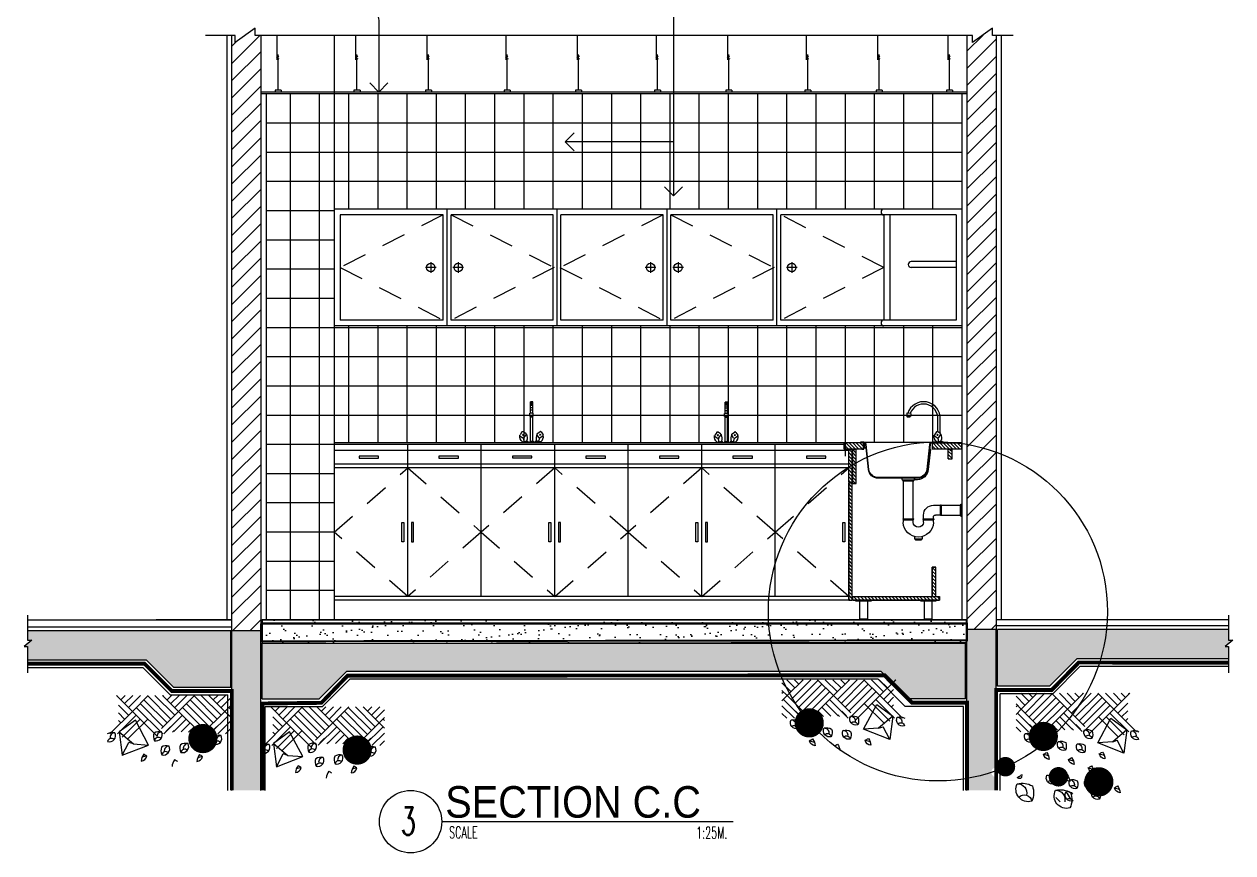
# Model space of a CAD drawing. Extents: x 417682.6 to 417711.5, y 43441 to 43460.9.
# Drawn here: x 417692.15 to 417698.36, y 43449.98 to 43454.23 of the extents above; entities that cross this region are included whole.
import ezdxf

# ---------------------------------------------------------------- set-up
doc = ezdxf.new("R2010")
doc.units = 0
doc.header["$MEASUREMENT"] = 0
doc.linetypes.add('DASHED2', pattern=[0.375, 0.25, -0.125])
doc.linetypes.add('HIDDEN2', pattern=[0.1875, 0.125, -0.0625])
doc.layers.get('0').update_dxf_attribs({"linetype": 'CONTINUOUS'})
for name, color, linetype in [('2', 2, 'CONTINUOUS'), ('A-HATCH', 11, 'CONTINUOUS'), ('A-LEVEL-0', 4, 'CONTINUOUS'), ('A-LEVEL-1', 3, 'CONTINUOUS'), ('A-WALL', 7, 'CONTINUOUS'), ('DIM-OUT', 4, 'CONTINUOUS'), ('ELE', 3, 'CONTINUOUS'), ('ELEVD', 4, 'DASHED2'), ('ELV', 7, 'CONTINUOUS'), ('FHC', 2, 'CONTINUOUS'), ('FIX', 3, 'CONTINUOUS'), ('gravel', 11, 'CONTINUOUS'), ('Hatch', 11, 'CONTINUOUS'), ('K-FUR', 3, 'CONTINUOUS'), ('Plaster', 7, 'CONTINUOUS'), ('SANI', 2, 'CONTINUOUS'), ('Tile', 5, 'CONTINUOUS'), ('TITLE', 6, 'CONTINUOUS'), ('TXT', 2, 'CONTINUOUS'), ('TXT1', 2, 'CONTINUOUS'), ('WALL', 6, 'CONTINUOUS'), ('WallPartition', 2, 'CONTINUOUS'), ('Windows', 9, 'CONTINUOUS')]:
    doc.layers.add(name, color=color, linetype=linetype)
doc.styles.add('ROMANS', font='ROMANS.shx', dxfattribs={"width": 0.6})
doc.styles.add('TTXT', font='swisse.ttf', dxfattribs={"width": 0.6})
pattern_1 = [(135, (417727.421808, 43425.14067), (0.008928083, 0.008928083), [])]
pattern_2 = [(135, (417728.297534, 43425.14067), (0.008928083, 0.008928083), [])]

# ---------------------------------------------------------------- blocks, each defined once
blk = doc.blocks.new('A$C22107CF4')
for p, q in [((0.1286, 0.2837), (0.0467, 0.3655)), ((0.0494, 0.3629), (0.052, 0.3655)), ((0.1088, 0.2639), (0.0574, 0.3153)), ((0.0692, 0.3431), (0.0916, 0.3655)), ((0.089, 0.3233), (0.1312, 0.3655)), ((0.1088, 0.3035), (0.1708, 0.3655)), ((0.1286, 0.2837), (0.2104, 0.3655)), ((0.287, 0.2045), (0.1682, 0.3233)), ((0.3068, 0.2243), (0.188, 0.3431)), ((0.3266, 0.2441), (0.2078, 0.3629)), ((0.3464, 0.2639), (0.2447, 0.3655)), ((0.3662, 0.2837), (0.2843, 0.3655)), ((0.287, 0.3629), (0.2896, 0.3655)), ((0.3068, 0.3431), (0.3292, 0.3655)), ((0.3266, 0.3233), (0.3688, 0.3655)), ((0.3464, 0.3035), (0.4084, 0.3655)), ((0.3662, 0.2837), (0.448, 0.3655)), ((0.5246, 0.2045), (0.4058, 0.3233)), ((0.5444, 0.2243), (0.4256, 0.3431)), ((0.5642, 0.2441), (0.4454, 0.3629)), ((0.584, 0.2639), (0.4823, 0.3655)), ((0.6038, 0.2837), (0.5219, 0.3655)), ((0.5246, 0.3629), (0.5272, 0.3655)), ((0.5444, 0.3431), (0.5668, 0.3655)), ((0.5642, 0.3233), (0.6064, 0.3655)), ((0.584, 0.3035), (0.6308, 0.3504)), ((0.6038, 0.2837), (0.6308, 0.3108)), ((0.0126, 0.1677), (0.1286, 0.2837)), ((0.0522, 0.1677), (0.1484, 0.2639)), ((0.089, 0.2441), (0.0574, 0.2757)), ((0.2522, 0.1601), (0.1286, 0.2837)), ((0.2844, 0.1675), (0.1484, 0.3035)), ((0.2775, 0.195), (0.3662, 0.2837)), ((0.2911, 0.169), (0.386, 0.2639)), ((0.4822, 0.1677), (0.3662, 0.2837)), ((0.5048, 0.1847), (0.386, 0.3035)), ((0.4877, 0.1677), (0.6038, 0.2837)), ((0.5273, 0.1677), (0.6236, 0.2639)), ((0.6308, 0.2566), (0.6038, 0.2837)), ((0.6308, 0.2962), (0.6236, 0.3035)), ((0.0692, 0.2243), (0.0574, 0.2361)), ((0.0761, 0.152), (0.1682, 0.2441)), ((0.1077, 0.144), (0.2078, 0.2441)), ((0.2998, 0.1806), (0.3237, 0.2045)), ((0.3425, 0.1808), (0.4058, 0.2441)), ((0.3799, 0.1786), (0.4256, 0.2243)), ((0.4173, 0.1764), (0.4454, 0.2045)), ((0.4927, 0.1359), (0.5613, 0.2045)), ((0.5669, 0.1677), (0.6308, 0.2316)), ((0.6065, 0.1677), (0.6308, 0.192)), ((0.335, 0.1762), (0.3435, 0.1847)), ((0.4547, 0.1742), (0.4652, 0.1847))]:
    blk.add_line(p, q)
for points in [[(0.0766, 0.0585), (0.2116, 0.111), (0.1441, 0.2385), (0.0616, 0.1785), (0.0766, 0.0585), (0.1112, 0.1244)], [(0.1343, 0.1163), (0.2116, 0.111), (0.1441, 0.2385), (0.0616, 0.1785), (0.1343, 0.1163), (0.1112, 0.1244)]]:
    blk.add_lwpolyline(points)
for centre, radius, start, end in [((0.0263, 0.124), 0.0509, 76.03216, 121.14052), ((0.0105, 0.1589), 0.0317, 253.70906, 27.40145), ((0.0207, 0.1257), 0.0193, 42.45997, 171.80435), ((0.0385, 0.1494), 0.024, 89.57083, 192.73345), ((0.2876, 0.1547), 0.0506, 159.5756, 205.15216), ((0.2666, 0.1288), 0.0509, 76.03216, 121.14052), ((0.2507, 0.1636), 0.0317, 253.70906, 27.40145), ((0.261, 0.1305), 0.0193, 42.45997, 171.80435), ((0.2787, 0.1542), 0.024, 89.57083, 192.73345), ((0.5929, 0.1359), 0.0506, 159.5756, 205.15216), ((0.5718, 0.1099), 0.0509, 76.03216, 121.14052), ((0.556, 0.1448), 0.0317, 253.70906, 27.40145), ((0.5662, 0.1116), 0.0193, 42.45997, 171.80435), ((0.5839, 0.1354), 0.024, 89.57083, 192.73345), ((0.2409, 0.024), 0.0669, 143.51132, 175.91913), ((-0.5126, -1.1654), 1.4144, 59.59064, 60.35176), ((0.3258, 0.0823), 0.0506, 159.5756, 205.15216), ((0.3047, 0.0563), 0.0509, 76.03216, 121.14052), ((0.2889, 0.0912), 0.0317, 253.70906, 27.40145), ((0.2991, 0.058), 0.0193, 42.45997, 171.80435), ((0.3168, 0.0818), 0.024, 89.57083, 192.73345), ((0.4233, 0.0945), 0.0506, 159.5756, 205.15216), ((0.4022, 0.0685), 0.0509, 76.03216, 121.14052), ((0.3864, 0.1034), 0.0317, 253.70906, 27.40145), ((0.3966, 0.0702), 0.0193, 42.45997, 171.80435), ((0.4143, 0.0939), 0.024, 89.57083, 192.73345), ((0.1707, 0.0622), 0.0336, 275.8828, 346.64304), ((0.1707, 0.0622), 0.0336, 275.8828, 346.64304), ((0.2198, -0.0514), 0.1071, 98.87649, 112.94629), ((0.3991, -0.0048), 0.0669, 143.51132, 175.91913), ((-0.3544, -1.1942), 1.4144, 59.59064, 60.35176), ((0.5272, 0.0216), 0.0669, 143.51132, 175.91913), ((0.457, 0.0598), 0.0336, 275.8828, 346.64304), ((0.457, 0.0598), 0.0336, 275.8828, 346.64304), ((0.5062, -0.0538), 0.1071, 98.87649, 112.94629), ((-0.2263, -1.1678), 1.4144, 59.59064, 60.35176)]:
    blk.add_arc(centre, radius, start, end)
at = {"layer": 'Hatch', "const_width": 0.075}
blk.add_lwpolyline([(0.4534, 0.144, 1), (0.5284, 0.144, 1)], format="xyb", close=True, dxfattribs=at)
blk = doc.blocks.new('A$C53BB0ABE')
for p, q in [((0.1286, 0.5089), (0.0467, 0.5908)), ((0.0494, 0.5881), (0.052, 0.5908)), ((0.0692, 0.5683), (0.0916, 0.5908)), ((0.089, 0.5485), (0.1312, 0.5908)), ((0.1088, 0.5287), (0.1708, 0.5908)), ((0.1286, 0.5089), (0.2104, 0.5908)), ((0.3068, 0.4495), (0.188, 0.5683)), ((0.3266, 0.4693), (0.2078, 0.5881)), ((0.3464, 0.4891), (0.2447, 0.5908)), ((0.3662, 0.5089), (0.2843, 0.5908)), ((0.287, 0.5881), (0.2896, 0.5908)), ((0.3068, 0.5683), (0.3292, 0.5908)), ((0.3266, 0.5485), (0.3688, 0.5908)), ((0.3464, 0.5287), (0.4084, 0.5908)), ((0.3662, 0.5089), (0.448, 0.5908)), ((0.5444, 0.4495), (0.4256, 0.5683)), ((0.5642, 0.4693), (0.4454, 0.5881)), ((0.584, 0.4891), (0.4823, 0.5908)), ((0.6038, 0.5089), (0.5219, 0.5908)), ((0.5246, 0.5881), (0.5272, 0.5908)), ((0.5444, 0.5683), (0.5668, 0.5908)), ((0.5642, 0.5485), (0.6064, 0.5908)), ((0.584, 0.5287), (0.6308, 0.5756)), ((0.0126, 0.3929), (0.1286, 0.5089)), ((0.1088, 0.4891), (0.0574, 0.5405)), ((0.089, 0.4693), (0.0574, 0.5009)), ((0.2522, 0.3853), (0.1286, 0.5089)), ((0.2844, 0.3927), (0.1484, 0.5287)), ((0.287, 0.4297), (0.1682, 0.5485)), ((0.2775, 0.4202), (0.3662, 0.5089)), ((0.4822, 0.3929), (0.3662, 0.5089)), ((0.5048, 0.4099), (0.386, 0.5287)), ((0.5246, 0.4297), (0.4058, 0.5485)), ((0.4877, 0.3929), (0.6038, 0.5089)), ((0.6038, 0.5089), (0.6308, 0.536)), ((0.6308, 0.4819), (0.6038, 0.5089)), ((0.6308, 0.5215), (0.6236, 0.5287)), ((0.0522, 0.3929), (0.1484, 0.4891)), ((0.0692, 0.4495), (0.0574, 0.4613)), ((0.0761, 0.3773), (0.1682, 0.4693)), ((0.1077, 0.3692), (0.2078, 0.4693)), ((0.2911, 0.3942), (0.386, 0.4891)), ((0.3425, 0.406), (0.4058, 0.4693)), ((0.3799, 0.4038), (0.4256, 0.4495)), ((0.5273, 0.3929), (0.6236, 0.4891)), ((0.5669, 0.3929), (0.6308, 0.4568)), ((0.2998, 0.4059), (0.3237, 0.4297)), ((0.335, 0.4014), (0.3435, 0.4099)), ((0.4173, 0.4017), (0.4454, 0.4297)), ((0.4547, 0.3995), (0.4652, 0.4099)), ((0.4927, 0.3612), (0.5613, 0.4297)), ((0.6065, 0.3929), (0.6308, 0.4172)), ((0.6038, 0.1716), (0.5993, 0.1716)), ((0.5993, 0.1716), (0.5993, 0.17)), ((0.5993, 0.17), (0.6008, 0.17)), ((0.6008, 0.17), (0.6008, 0.1685)), ((0.6023, 0.1655), (0.6023, 0.1579)), ((0.6023, 0.1579), (0.6054, 0.1564)), ((0.6054, 0.17), (0.6038, 0.1716)), ((0.6069, 0.1685), (0.6054, 0.17)), ((0.6054, 0.1564), (0.6069, 0.1549)), ((0.6084, 0.167), (0.6069, 0.1685)), ((0.6069, 0.1549), (0.6084, 0.1534)), ((0.6099, 0.167), (0.6084, 0.167)), ((0.6084, 0.1534), (0.6175, 0.1534)), ((0.6114, 0.1655), (0.6099, 0.167)), ((0.6129, 0.164), (0.6114, 0.1655)), ((0.616, 0.164), (0.6129, 0.164)), ((0.6175, 0.1625), (0.616, 0.164)), ((0.6205, 0.1625), (0.6175, 0.1625)), ((0.6175, 0.1534), (0.619, 0.1549)), ((0.619, 0.1549), (0.622, 0.1549)), ((0.6205, 0.1609), (0.6205, 0.1625)), ((0.6236, 0.1609), (0.6205, 0.1609)), ((0.622, 0.1564), (0.6236, 0.1579)), ((0.622, 0.1549), (0.622, 0.1564)), ((0.6236, 0.1579), (0.6236, 0.1609)), ((0.1652, 0.1106), (0.1667, 0.1091)), ((0.1667, 0.1091), (0.1758, 0.1091)), ((0.1758, 0.1091), (0.1773, 0.1106)), ((0.1773, 0.1106), (0.1804, 0.1106)), ((0.4049, 0.033), (0.4273, 0.0554))]:
    blk.add_line(p, q)
for points in [[(0.0766, 0.2837), (0.2116, 0.3362), (0.1441, 0.4638), (0.0616, 0.4038), (0.0766, 0.2837), (0.1112, 0.3497)], [(0.1343, 0.3416), (0.2116, 0.3362), (0.1441, 0.4638), (0.0616, 0.4038), (0.1343, 0.3416), (0.1112, 0.3497)]]:
    blk.add_lwpolyline(points)
for centre, radius, start, end in [((0.0263, 0.3493), 0.0509, 76.03216, 121.14052), ((0.0105, 0.3841), 0.0317, 253.70906, 27.40145), ((0.0385, 0.3747), 0.024, 89.57083, 192.73345), ((0.2876, 0.38), 0.0506, 159.5756, 205.15216), ((0.2666, 0.354), 0.0509, 76.03216, 121.14052), ((0.2507, 0.3889), 0.0317, 253.70906, 27.40145), ((0.261, 0.3557), 0.0193, 42.45997, 171.80435), ((0.2787, 0.3794), 0.024, 89.57083, 192.73345), ((0.5929, 0.3611), 0.0506, 159.5756, 205.15216), ((0.5718, 0.3352), 0.0509, 76.03216, 121.14052), ((0.556, 0.37), 0.0317, 253.70906, 27.40145), ((0.5839, 0.3606), 0.024, 89.57083, 192.73345), ((0.0207, 0.3509), 0.0193, 42.45997, 171.80435), ((0.3258, 0.3075), 0.0506, 159.5756, 205.15216), ((0.3047, 0.2816), 0.0509, 76.03216, 121.14052), ((0.2889, 0.3164), 0.0317, 253.70906, 27.40145), ((0.3168, 0.307), 0.024, 89.57083, 192.73345), ((0.4233, 0.3197), 0.0506, 159.5756, 205.15216), ((0.4022, 0.2938), 0.0509, 76.03216, 121.14052), ((0.3864, 0.3286), 0.0317, 253.70906, 27.40145), ((0.3966, 0.2954), 0.0193, 42.45997, 171.80435), ((0.4143, 0.3192), 0.024, 89.57083, 192.73345), ((0.5662, 0.3369), 0.0193, 42.45997, 171.80435), ((0.2409, 0.2493), 0.0669, 143.51132, 175.91913), ((0.1707, 0.2874), 0.0336, 275.8828, 346.64304), ((0.1707, 0.2874), 0.0336, 275.8828, 346.64304), ((0.2198, 0.1738), 0.1071, 98.87649, 112.94629), ((-0.5126, -0.9402), 1.4144, 59.59064, 60.35176), ((0.2991, 0.2833), 0.0193, 42.45997, 171.80435), ((0.3991, 0.2205), 0.0669, 143.51132, 175.91913), ((0.3289, 0.2586), 0.0336, 275.8828, 346.64304), ((0.3289, 0.2586), 0.0336, 275.8828, 346.64304), ((0.3781, 0.145), 0.1071, 98.87649, 112.94629), ((-0.3544, -0.969), 1.4144, 59.59064, 60.35176), ((0.5272, 0.2468), 0.0669, 143.51132, 175.91913), ((0.457, 0.285), 0.0336, 275.8828, 346.64304), ((0.457, 0.285), 0.0336, 275.8828, 346.64304), ((0.5062, 0.1714), 0.1071, 98.87649, 112.94629), ((-0.2263, -0.9426), 1.4144, 59.59064, 60.35176), ((0.2342, 0.1849), 0.0506, 159.5756, 205.15216), ((0.1973, 0.1938), 0.0317, 253.70906, 27.40145), ((0.2974, 0.1777), 0.0669, 143.51132, 175.91913), ((0.2272, 0.2159), 0.0336, 275.8828, 346.64304), ((0.2272, 0.2159), 0.0336, 275.8828, 346.64304), ((0.2764, 0.1023), 0.1071, 98.87649, 112.94629), ((-0.4561, -1.0117), 1.4144, 59.59064, 60.35176), ((0.2076, 0.1607), 0.0193, 42.45997, 171.80435), ((0.2641, 0.1182), 0.0309, 145.67748, 215.12966), ((0.2643, 0.1135), 0.0339, 70.06393, 139.32745), ((0.2477, 0.1308), 0.0317, 253.70906, 27.40145), ((0.2757, 0.1214), 0.024, 89.57083, 192.73345), ((0.364, 0.1228), 0.0506, 159.5756, 205.15216), ((0.343, 0.0969), 0.0509, 76.03216, 121.14052), ((0.3271, 0.1317), 0.0317, 253.70906, 27.40145), ((0.3551, 0.1223), 0.024, 89.57083, 192.73345), ((0.4217, 0.1339), 0.0669, 143.51132, 175.91913), ((0.3515, 0.172), 0.0336, 275.8828, 346.64304), ((0.3515, 0.172), 0.0336, 275.8828, 346.64304), ((0.4007, 0.0584), 0.1071, 98.87649, 112.94629), ((-0.3318, -1.0556), 1.4144, 59.59064, 60.35176), ((0.4809, 0.1473), 0.0506, 159.5756, 205.15216), ((0.444, 0.1562), 0.0317, 253.70906, 27.40145), ((0.4542, 0.123), 0.0193, 42.45997, 171.80435), ((0.4719, 0.1468), 0.024, 89.57083, 192.73345), ((0.5997, 0.0276), 0.1018, 76.03216, 121.14052), ((0.568, 0.0973), 0.0634, 253.70906, 27.40145), ((0.6239, 0.0785), 0.048, 89.57083, 192.73345), ((0.1633, 0.075), 0.0669, 143.51132, 175.91913), ((0.0931, 0.1132), 0.0336, 275.8828, 346.64304), ((0.0931, 0.1132), 0.0336, 275.8828, 346.64304), ((0.1423, -0.0004), 0.1071, 98.87649, 112.94629), ((-0.5902, -1.1144), 1.4144, 59.59064, 60.35176), ((0.247, 0.0605), 0.0669, 143.51132, 175.91913), ((0.1768, 0.0987), 0.0336, 275.8828, 346.64304), ((0.1768, 0.0987), 0.0336, 275.8828, 346.64304), ((0.2259, -0.0149), 0.1071, 98.87649, 112.94629), ((-0.5065, -1.1289), 1.4144, 59.59064, 60.35176), ((0.2488, 0.0686), 0.0506, 159.5756, 205.15216), ((0.2277, 0.0426), 0.0509, 76.03216, 121.14052), ((0.2119, 0.0775), 0.0317, 253.70906, 27.40145), ((0.2221, 0.0443), 0.0193, 42.45997, 171.80435), ((0.2398, 0.0681), 0.024, 89.57083, 192.73345), ((0.258, 0.0977), 0.0193, 42.45997, 171.80435), ((0.3374, 0.0986), 0.0193, 42.45997, 171.80435), ((0.347, 0.0689), 0.0317, 253.70906, 27.40145), ((0.3641, 0.0592), 0.0267, 65.59916, 147.40224), ((0.4454, 0.0455), 0.1012, 159.5756, 205.15216), ((0.4033, -0.0063), 0.1018, 76.03216, 121.14052), ((0.5126, -0.0328), 0.1801, 139.75143, 152.5428), ((0.3716, 0.0634), 0.0634, 253.70906, 27.40145), ((0.4275, 0.0445), 0.048, 89.57083, 192.73345), ((0.6418, 0.0795), 0.1012, 159.5756, 205.15216), ((0.5884, 0.031), 0.0386, 42.45997, 171.80435), ((0.3603, 0.0256), 0.0257, 64.36812, 149.89619)]:
    blk.add_arc(centre, radius, start, end)
at = {"layer": 'Hatch'}
for points, const_width in [([(0.4534, 0.3692, 1), (0.5284, 0.3692, 1)], 0.075), ([(0.6603, 0.2138, 1), (0.7103, 0.2138, 1)], 0.05), ([(0.1682, 0.136, 1), (0.2432, 0.136, 1)], 0.075), ([(0.3881, 0.162, 1), (0.4381, 0.162, 1)], 0.05)]:
    blk.add_lwpolyline(points, format="xyb", close=True, dxfattribs=dict(at, const_width=const_width))
blk = doc.blocks.new('GAN')
for p, q in [((-0.0212, 0.1644), (-0.0212, 0.29)), ((-0.0155, 0.01), (-0.0155, 0.1918)), ((0, 0.01), (-0.031, 0.01)), ((-0.031, 0.01), (-0.031, 0)), ((0, 0.01), (0, 0))]:
    blk.add_line(p, q)
blk.add_lwpolyline([(-0.0118, 0.184), (-0.024, 0.1754), (-0.0113, 0.1703)])
blk = doc.blocks.new('s')
at = {"layer": 'SANI', "linetype": 'Continuous'}
for p, q in [((0, 0.1), (-0.1, 0.1)), ((-0.1, 0), (-0.1, 0.1)), ((-0.1, 0), (0, 0)), ((0, 0), (0, 0.1)), ((0, 0.1), (0.1, 0.1)), ((0, 0), (0, 0.1)), ((0, 0), (0, 0.1)), ((0, 0), (0, 0.1)), ((0, 0), (0, 0.1)), ((0, 0.1), (0, 0)), ((0.1, 0), (0, 0)), ((0, 0), (0, 0)), ((0, 0), (0, 0)), ((0, 0), (0, 0)), ((0, 0), (0, 0)), ((0, 0), (0, 0)), ((0.1, 0), (0.1, 0.1))]:
    blk.add_line(p, q, dxfattribs=at)
blk.add_arc((0, 0.1), 0.0115, 9.52728, 170.47272, dxfattribs=at)
blk = doc.blocks.new('A$C07D04D48')
at = {"layer": 'A-LEVEL-1'}
for p, q in [((417, 859), (467, 864)), ((417, 859), (421, 822)), ((421, 822), (471, 827)), ((430, 823), (432, 810)), ((432, 810), (464, 813)), ((462, 826), (464, 813)), ((467, 864), (471, 827)), ((13, 500), (12, 495)), ((87, 500), (13, 500)), ((58, 500), (33, 514)), ((87, 500), (89, 495)), ((1006, 430), (1019, 487)), ((1006, 485), (1019, 430)), ((167, 407), (177, 407)), ((994, 425), (994, 430)), ((1006, 430), (994, 430)), ((1019, 425), (994, 425)), ((1014, 407), (1014, 425)), ((1038, 407), (1014, 407)), ((1038, 407), (1038, 412)), ((374, 12), (367, 37)), ((384, 0), (379, 12)), ((525, 12), (532, 37))]:
    blk.add_line(p, q, dxfattribs=at)
for points in [[(44, 606), (44, 786, -0.883312), (456, 863, -0.831019)], [(74, 627), (74, 787, -0.870272), (426, 860, -0.824734)], [(0, 487), (0, 495), (146, 495, -0.382162), (179, 466), (214, 150, 0.382162), (330, 45), (832, 45, 0.382162), (949, 150), (984, 466, -0.382162), (1016, 495), (1056, 495), (1056, 487)], [(144, 487), (146, 487, -0.382162), (171, 465), (206, 149, 0.382162), (330, 37), (832, 37, 0.382162), (956, 149), (991, 465, -0.382162), (1016, 487), (1019, 487)], [(167, 407), (196, 148, 0.360249), (334, 15), (374, 15, 0.371409)], [(374, 12), (525, 12, 0.382162)], [(384, 0), (515, 0, 0.382162)]]:
    blk.add_lwpolyline(points, format="xyb", dxfattribs=at)
blk.add_lwpolyline([(92, 625), (116, 590, -0.414214), (113, 573), (80, 550, -0.413913), (63, 553), (39, 588, -0.414515), (42, 605), (75, 628, -0.414214)], format="xyb", close=True, dxfattribs=at)
blk.add_lwpolyline([(515, 0), (520, 12)], dxfattribs=at)
blk.add_circle((78, 590), 6.5, dxfattribs=at)
for centre, radius, start, end in [((36, 489), 24.9, 96.5975, 154.417), ((141, 550), 113, 156.3986, 198.3295), ((-66, 560), 138, 334.3365, 355.1078), ((73, -1655), 2155, 89.6126, 90.3874), ((32, 568), 87.7, 309.0288, 9.8698)]:
    blk.add_arc(centre, radius, start, end, dxfattribs=at)
at = {"layer": 'A-LEVEL-1', "xscale": 2.5, "yscale": 2.5, "zscale": 2.5}
blk.add_blockref('s', (144, 412), dxfattribs=at)
blk = doc.blocks.new('A$C0ED017CE')
at = {"layer": 'A-LEVEL-0'}
for p, q in [((618, 271), (618, 748)), ((743, 271), (743, 748)), ((12, 454), (0, 454)), ((12, 304), (12, 454)), ((17, 447), (12, 447)), ((17, 312), (12, 312)), ((17, 312), (17, 447)), ((260, 442), (17, 442)), ((260, 317), (17, 317)), ((260, 317), (260, 442)), ((273, 317), (273, 442)), ((362, 442), (273, 442)), ((273, 317), (337, 317)), ((487, 271), (487, 317)), ((12, 304), (0, 304)), ((362, 271), (362, 292)), ((487, 271), (362, 271)), ((487, 258), (362, 258)), ((362, 225), (362, 258)), ((487, 225), (487, 258)), ((743, 271), (618, 271)), ((743, 258), (618, 258)), ((618, 225), (618, 258)), ((743, 225), (743, 258)), ((503, 44), (503, 12)), ((503, 12), (603, 12)), ((515, 12), (515, 0)), ((515, 0), (590, 0)), ((590, 12), (590, 0)), ((603, 44), (603, 12))]:
    blk.add_line(p, q, dxfattribs=at)
for centre, radius, start, end in [((267, 442), 6.25, 0, 180), ((267, 317), 6.25, 180, 0), ((337, 292), 25, 0, 90), ((362, 317), 125, 0, 90), ((362, 264), 6.25, 90, 270), ((553, 228), 191, 180.9641, 359.0359), ((487, 264), 6.25, 270, 90), ((553, 228), 65.8, 182.8439, 357.1561), ((618, 264), 6.25, 90, 270), ((743, 264), 6.25, 270, 90)]:
    blk.add_arc(centre, radius, start, end, dxfattribs=at)
blk = doc.blocks.new('ket')
at = {"layer": 'K-FUR'}
for p, q in [((0.0061, 0.208), (-0.0061, 0.208)), ((-0.0061, 0.1491), (-0.0061, 0.208)), ((0.0061, 0.2071), (-0.0061, 0.2071)), ((0.0061, 0.2048), (-0.0061, 0.2048)), ((0.0061, 0.2009), (-0.0061, 0.2009)), ((0.0061, 0.1952), (-0.0061, 0.1952)), ((0.0061, 0.1876), (-0.0061, 0.1876)), ((0.0061, 0.1491), (0.0061, 0.208)), ((0.0089, 0.1491), (-0.0089, 0.1491)), ((-0.0089, 0.1341), (-0.0089, 0.1491)), ((0.0089, 0.1341), (-0.0089, 0.1341)), ((0.0061, 0.176), (-0.0061, 0.176)), ((0.0061, 0.1639), (-0.0061, 0.1639)), ((-0.0061, 0.0053), (-0.0061, 0.1341)), ((0.0057, 0.1283), (-0.0061, 0.1283)), ((0.0061, 0.0053), (0.0061, 0.1341)), ((0.0089, 0.1341), (0.0089, 0.1491)), ((-0.0495, 0.0525), (-0.0592, 0.0385)), ((-0.0579, 0.0315), (-0.0446, 0.0223)), ((-0.0475, 0.002), (-0.048, 0)), ((-0.0475, 0.002), (-0.0176, 0.002)), ((-0.0292, 0.0446), (-0.0425, 0.0538)), ((-0.0376, 0.0236), (-0.0279, 0.0375)), ((-0.0357, 0.002), (-0.0255, 0.0077)), ((-0.0176, 0.002), (-0.0169, 0)), ((-0.0097, 0.0053), (-0.0097, 0)), ((-0.0097, 0.0053), (0.0097, 0.0053)), ((0.0097, 0.0053), (0.0097, 0)), ((0.0176, 0.002), (0.0169, 0)), ((0.0475, 0.002), (0.0176, 0.002)), ((0.0357, 0.002), (0.0255, 0.0077)), ((0.0376, 0.0236), (0.0279, 0.0375)), ((0.0292, 0.0446), (0.0425, 0.0538)), ((0.0579, 0.0315), (0.0446, 0.0223)), ((0.0475, 0.002), (0.048, 0)), ((0.0495, 0.0525), (0.0592, 0.0385))]:
    blk.add_line(p, q, dxfattribs=at)
at = {"layer": 'K-FUR', "extrusion": (0, 0, -1)}
for centre, major_axis, start_param, end_param in [((-0.0252, 0.0295), (-0.0251, 0.0251), 4.608171, 5.670047), ((-0.055, 0.0356), (0.00357, 0.00357), 2.960296, 4.531092), ((-0.0454, 0.0496), (0.00357, 0.00357), 4.531092, 6.101889), ((-0.0416, -0.8688), (-0.6158, 0.6158), 0.778637, 0.792159), ((-0.0435, 0.0382), (-0.00186, 0.00186), 5.497787, 11.780972), ((-0.0417, 0.0264), (0.00357, 0.00357), 1.390527, 2.960296), ((0.0147, 0.0262), (-0.0395, 0.0395), 5.049875, 5.412401), ((-0.0321, 0.0404), (-0.00357, 0.00357), 1.3895, 2.961324), ((-0.069, 0.0221), (0.0324, 0.0324), 0.373476, 1.105308), ((-0.0267, -0.0023), (0.00712, 0.00712), -0.67025, 0.338891)]:
    blk.add_ellipse(centre, major_axis=major_axis, ratio=1, start_param=start_param, end_param=end_param, dxfattribs=at)
at = {"layer": 'K-FUR'}
for centre, major_axis, start_param, end_param in [((0.0267, -0.0023), (-0.00712, 0.00712), -0.67025, 0.338891), ((0.069, 0.0221), (-0.0324, 0.0324), 0.373476, 1.105308), ((0.0321, 0.0404), (0.00357, 0.00357), 1.3895, 2.961324), ((-0.0147, 0.0262), (0.0395, 0.0395), 5.049875, 5.412401), ((0.0416, -0.8688), (0.6158, 0.6158), 0.778637, 0.792159), ((0.0417, 0.0264), (-0.00357, 0.00357), 1.390527, 2.960296), ((0.0435, 0.0382), (0.00186, 0.00186), 5.497787, 11.780972), ((0.0454, 0.0496), (-0.00357, 0.00357), 4.531092, 6.101889), ((0.0252, 0.0295), (0.0251, 0.0251), 4.608171, 5.670047), ((0.055, 0.0356), (-0.00357, 0.00357), 2.960296, 4.531092)]:
    blk.add_ellipse(centre, major_axis=major_axis, ratio=1, start_param=start_param, end_param=end_param, dxfattribs=at)
blk = doc.blocks.new('ceil')
at = {"layer": 'ELV'}
blk.add_lwpolyline([(-0.1613, 0.4121), (-0.1613, 0.5881), (-0.1363, 0.5881), (-0.1363, 0.4575), (-0.1, 0.4575, -0.414214), (0, 0.3575), (0, 0)], format="xyb", dxfattribs=at)
at = {"layer": 'WALL'}
blk.add_lwpolyline([(0.0463, 0.0463), (0, 0), (-0.0463, 0.0463)], dxfattribs=at)
at = {"layer": 'TXT', "style": 'ROMANS', "width": 0.6}
for s, p in [('ALOMONUME', (-0.5788, 0.5268)), (' STRIPE CEILING', (-0.6209, 0.4135))]:
    blk.add_text(s, height=0.06, dxfattribs=at).set_placement(p)

msp = doc.modelspace()

# ---------------------------------------------------------------- hatches: boundary and pattern name
at = {"layer": 'A-HATCH'}
h = msp.add_hatch(dxfattribs=at)
h.set_pattern_fill('ANSI31', color=256, scale=0.5, style=0)
h.set_pattern_definition([(45, (-152.74285, -28.12595), (-0.044194173824, 0.044194173824), [])])
h.paths.add_polyline_path([(417697.1459, 43454.1725), (417697.1279, 43454.1725), (417697.1279, 43454.2097), (417697.0249, 43454.1369), (417697.0249, 43454.1725), (417696.9959, 43454.1725), (417696.9959, 43451.1225), (417697.1459, 43451.1225)])
h.paths.add_polyline_path([(417693.3709, 43454.1725), (417693.3413, 43454.1725), (417693.3413, 43454.2097), (417693.2384, 43454.1369), (417693.2384, 43454.1725), (417693.2209, 43454.1725), (417693.2209, 43451.1175), (417693.3704, 43451.1175), (417693.3704, 43451.1525), (417693.3709, 43451.1525)])
at = {"layer": 'A-HATCH', "linetype": 'Continuous'}
h = msp.add_hatch(dxfattribs=at)
h.set_pattern_fill('ANSI31', color=256, scale=0.10101, style=0)
h.set_pattern_definition(pattern_1)
h.paths.add_polyline_path([(417696.3638, 43452.0513), (417696.4648, 43452.0513), (417696.4648, 43452.0816), (417696.3638, 43452.0816)])
h = msp.add_hatch(dxfattribs=at)
h.set_pattern_fill('ANSI31', color=256, scale=0.10101, style=0)
h.set_pattern_definition(pattern_1)
h.paths.add_polyline_path([(417696.8183, 43452.0513), (417696.9699, 43452.0513), (417696.9699, 43452.0816), (417696.8183, 43452.0816)])
h = msp.add_hatch(dxfattribs=at)
h.set_pattern_fill('ANSI31', color=256, scale=0.10101, style=0)
h.set_pattern_definition(pattern_2)
h.paths.add_polyline_path([(417696.4274, 43451.8725), (417696.4274, 43452.0493), (417696.4093, 43452.0493), (417696.4093, 43451.8725)])
h.paths.add_polyline_path([(417696.4072, 43451.8796), (417696.4072, 43452.0493), (417696.3891, 43452.0493), (417696.3891, 43451.8796)])
h = msp.add_hatch(dxfattribs=at)
h.set_pattern_fill('ANSI31', color=256, scale=0.10101, style=0)
h.set_pattern_definition(pattern_2)
h.paths.add_polyline_path([(417696.8992, 43451.9988), (417696.9194, 43451.9988), (417696.9194, 43452.0493), (417696.8992, 43452.0493)])
h = msp.add_hatch(dxfattribs=at)
h.set_pattern_fill('ANSI31', color=256, scale=0.10101, style=0)
h.set_pattern_definition(pattern_1)
h.paths.add_polyline_path([(417696.3891, 43451.2735), (417696.4072, 43451.2735), (417696.4072, 43451.8765), (417696.3891, 43451.8765)])
h.paths.add_polyline_path([(417696.4103, 43451.2917), (417696.8547, 43451.2917), (417696.8547, 43451.2735), (417696.4103, 43451.2735)])
h.paths.add_polyline_path([(417696.8183, 43451.2917), (417696.8365, 43451.2917), (417696.8365, 43451.4432), (417696.8183, 43451.4432)])
at = {"layer": 'Windows'}
h = msp.add_hatch(dxfattribs=at)
h.set_pattern_fill('AR-SAND', color=256, scale=0.05, style=0)
h.set_pattern_definition([(37.5, (-152.74285, -28.12595), (-0.003149667905, 0.09634118845), [0, -0.076, 0, -0.085, 0, -0.08125]), (7.5, (-152.74285, -28.12595), (0.088488835263, 0.14110730326), [0, -0.041, 0, -0.0685, 0, -0.02625]), (327.5, (-152.80435, -28.12595), (0.155707093088, 0.000282952677), [0, -0.025, 0, -0.09, 0, -0.1175]), (317.5, (-152.80435, -28.12595), (0.15030633023, 0.043883778247), [0, -0.0125, 0, -0.059, 0, -0.0675])])
h.paths.add_polyline_path([(417696.993, 43451.1725), (417693.376, 43451.1725), (417693.376, 43451.0525), (417696.993, 43451.0525)])
h = msp.add_hatch(dxfattribs=at)
h.set_pattern_fill('AR-CONC', color=256, scale=0.03, style=0)
h.set_pattern_definition([(50, (-152.74285, -28.12595), (0.21517805478, -0.018825640495), [0.0225, -0.2475]), (355, (-152.74285, -28.12595), (-0.04162540008, 0.22565764011), [0.018, -0.198]), (100.4514, (-152.72492, -28.12752), (0.17355281451, 0.20683186262), [0.019122057, -0.2103426336]), (46.1842, (-152.74285, -28.06595), (0.32017231459, -0.0496557043), [0.03375, -0.37125]), (96.6356, (-152.71617, -28.0701), (0.28039881166, 0.29223536127), [0.0286830864, -0.3155139]), (351.1842, (-152.74285, -28.06595), (0.28039858354, 0.29223558028), [0.027, -0.297]), (21, (-152.71285, -28.08095), (0.179072115636, -0.1207856672), [0.0225, -0.2475]), (326, (-152.71285, -28.08095), (0.07299459958, 0.21754501351), [0.018, -0.198]), (71.4514, (-152.69793, -28.09102), (0.25206678857, 0.09675914901), [0.019122057, -0.2103426336]), (37.5, (-152.74285, -28.12595), (0.003647956595, 0.09986815615), [0, -0.1956, 0, -0.201, 0, -0.19875]), (7.5, (-152.74285, -28.12595), (0.078920861233, 0.118323513565), [0, -0.1146, 0, -0.1911, 0, -0.07575]), (327.5, (-152.80975, -28.12595), (0.160146730852, -0.00676646152), [0, -0.075, 0, -0.234, 0, -0.3105]), (317.5, (-152.83975, -28.12595), (0.174955850803, 0.0300314947), [0, -0.0975, 0, -0.1554, 0, -0.2205])])
h.paths.add_polyline_path([(417698.339, 43451.0353), (417698.3225, 43451.0353), (417698.3616, 43451.0678), (417698.339, 43451.0678), (417698.339, 43451.1225), (417697.1522, 43451.1225), (417697.1522, 43450.8325), (417697.4199, 43450.8325), (417697.5599, 43450.9725), (417698.339, 43450.9725)])
h.paths.add_polyline_path([(417697.1459, 43451.1225), (417696.9959, 43451.1225), (417696.9959, 43450.7675), (417696.9959, 43450.2968), (417697.1459, 43450.2968), (417697.1459, 43450.3649, -0.412817), (417697.121, 43450.3899, -0.412817), (417697.1459, 43450.4149)])
h.paths.add_polyline_path([(417696.9895, 43451.0525), (417693.376, 43451.0525), (417693.376, 43450.7675), (417693.6697, 43450.7675), (417693.8097, 43450.9075), (417696.5559, 43450.9075), (417696.6959, 43450.7675), (417696.9895, 43450.7675)])
h.paths.add_polyline_path([(417693.3704, 43451.0625), (417693.3704, 43451.1175), (417693.2209, 43451.1175), (417693.2209, 43450.2968), (417693.3704, 43450.2968)])
h.paths.add_polyline_path([(417693.2157, 43451.1175), (417692.1709, 43451.1175), (417692.1709, 43451.0677), (417692.1934, 43451.0677), (417692.1544, 43451.0353), (417692.1709, 43451.0353), (417692.1709, 43450.9675), (417692.7809, 43450.9675), (417692.9209, 43450.8275), (417693.2157, 43450.8275)])

# ---------------------------------------------------------------- linework, layer by layer
for p, q in [((417696.9959, 43453.8825), (417693.3709, 43453.8825)), ((417696.9959, 43453.8725), (417693.3709, 43453.8725))]:
    msp.add_line(p, q)
at = {"layer": '2'}
for p, q in [((417693.7469, 43454.1725), (417693.7469, 43451.1725)), ((417696.3638, 43452.0816), (417693.7469, 43452.0816)), ((417693.2209, 43451.1725), (417692.8315, 43451.1725)), ((417692.1709, 43451.1175), (417693.2157, 43451.1175)), ((417693.2157, 43450.8275), (417693.2157, 43451.1175)), ((417693.2209, 43451.1175), (417693.3709, 43451.1175)), ((417693.2209, 43450.2968), (417693.2209, 43451.1175)), ((417696.9959, 43450.2968), (417696.9959, 43451.1225)), ((417696.9959, 43450.7675), (417696.9959, 43451.1225)), ((417697.1459, 43451.1225), (417696.9959, 43451.1225)), ((417697.1459, 43450.2999), (417697.1459, 43451.1225)), ((417698.339, 43451.1225), (417697.1522, 43451.1225)), ((417697.1522, 43450.8325), (417697.1522, 43451.1225)), ((417693.3704, 43450.2968), (417693.3704, 43451.0625)), ((417693.376, 43451.0525), (417696.9895, 43451.0575)), ((417693.376, 43450.7675), (417693.376, 43451.0525)), ((417696.9895, 43450.7675), (417696.9895, 43451.0575)), ((417692.1709, 43450.9675), (417692.7809, 43450.9675)), ((417692.9209, 43450.8275), (417692.7809, 43450.9675)), ((417697.4199, 43450.8325), (417697.5599, 43450.9725)), ((417698.339, 43450.9725), (417697.5599, 43450.9725)), ((417692.1709, 43450.9275), (417692.7643, 43450.9275)), ((417692.9043, 43450.7875), (417692.7643, 43450.9275)), ((417693.6697, 43450.7675), (417693.8097, 43450.9075)), ((417696.5559, 43450.9075), (417693.8097, 43450.9075)), ((417696.6959, 43450.7675), (417696.5559, 43450.9075)), ((417697.4364, 43450.7925), (417697.5764, 43450.9325)), ((417698.339, 43450.9325), (417697.5764, 43450.9325)), ((417693.6862, 43450.7275), (417693.8262, 43450.8675)), ((417696.5393, 43450.8675), (417693.8262, 43450.8675)), ((417696.6793, 43450.7275), (417696.5393, 43450.8675)), ((417697.4199, 43450.8325), (417697.1522, 43450.8325)), ((417692.9043, 43450.7875), (417693.2009, 43450.7875)), ((417692.9209, 43450.8275), (417693.2157, 43450.8275)), ((417693.2009, 43450.2968), (417693.2009, 43450.7875)), ((417693.376, 43450.7675), (417693.6697, 43450.7675)), ((417696.9895, 43450.7675), (417696.6959, 43450.7675)), ((417697.1659, 43450.2968), (417697.1659, 43450.7925)), ((417697.4364, 43450.7925), (417697.1659, 43450.7925)), ((417693.3704, 43450.3282), (417693.3704, 43450.7225)), ((417693.3928, 43450.7275), (417693.6862, 43450.7275)), ((417693.3928, 43450.2968), (417693.3928, 43450.7275)), ((417696.9787, 43450.7275), (417696.6793, 43450.7275)), ((417696.9787, 43450.2968), (417696.9787, 43450.7275))]:
    msp.add_line(p, q, dxfattribs=at)
at = {"layer": 'A-HATCH'}
for points in [[(417696.3638, 43452.0513), (417696.4648, 43452.0513), (417696.4648, 43452.0816), (417696.3638, 43452.0816)], [(417696.8183, 43452.0513), (417696.9699, 43452.0513), (417696.9699, 43452.0816), (417696.8183, 43452.0816)], [(417696.3891, 43451.2735), (417696.4072, 43451.2735), (417696.4072, 43451.8765), (417696.3891, 43451.8765)], [(417696.8183, 43451.2917), (417696.8365, 43451.2917), (417696.8365, 43451.4432), (417696.8183, 43451.4432)], [(417696.4103, 43451.2917), (417696.8547, 43451.2917), (417696.8547, 43451.2735), (417696.4103, 43451.2735)]]:
    msp.add_lwpolyline(points, close=True, dxfattribs=at)
at = {"layer": 'A-LEVEL-1'}
for p, q in [((417696.3891, 43451.8796), (417696.3891, 43452.0493)), ((417696.3891, 43452.0493), (417696.4072, 43452.0493)), ((417696.4072, 43451.8796), (417696.4072, 43452.0493)), ((417696.4093, 43452.0493), (417696.4274, 43452.0493)), ((417696.4093, 43451.8725), (417696.4093, 43452.0493)), ((417696.4274, 43451.8725), (417696.4274, 43452.0493)), ((417696.8992, 43451.9988), (417696.8992, 43452.0493)), ((417696.8992, 43452.0493), (417696.9194, 43452.0493)), ((417696.9194, 43451.9988), (417696.9194, 43452.0493)), ((417696.8992, 43451.9988), (417696.9194, 43451.9988)), ((417696.3891, 43451.8796), (417696.4072, 43451.8796)), ((417696.3891, 43451.2735), (417696.3891, 43451.8765)), ((417696.3891, 43451.8765), (417696.4072, 43451.8765)), ((417696.4072, 43451.2735), (417696.4072, 43451.8765)), ((417696.4093, 43451.8725), (417696.4274, 43451.8725)), ((417696.8183, 43451.4432), (417696.8365, 43451.4432)), ((417696.8183, 43451.2917), (417696.8183, 43451.4432)), ((417696.8365, 43451.2917), (417696.8365, 43451.4432)), ((417696.3891, 43451.2735), (417696.4072, 43451.2735)), ((417696.4103, 43451.2735), (417696.4103, 43451.2917)), ((417696.4103, 43451.2917), (417696.8547, 43451.2917)), ((417696.4103, 43451.2735), (417696.8547, 43451.2735)), ((417696.4244, 43451.2735), (417696.4244, 43451.2695)), ((417696.4244, 43451.2695), (417696.5052, 43451.2695)), ((417696.4446, 43451.2695), (417696.4446, 43451.1775)), ((417696.485, 43451.2695), (417696.485, 43451.1775)), ((417696.5052, 43451.2735), (417696.5052, 43451.2695)), ((417696.7577, 43451.2695), (417696.7577, 43451.2735)), ((417696.7577, 43451.2695), (417696.8386, 43451.2695)), ((417696.7779, 43451.1775), (417696.7779, 43451.2695)), ((417696.8183, 43451.1775), (417696.8183, 43451.2695)), ((417696.8386, 43451.2695), (417696.8386, 43451.2735)), ((417696.8547, 43451.2735), (417696.8547, 43451.2917)), ((417696.4446, 43451.1775), (417696.485, 43451.1775)), ((417696.4476, 43451.1775), (417696.4476, 43451.1725)), ((417696.482, 43451.1775), (417696.482, 43451.1725)), ((417696.7779, 43451.1775), (417696.8183, 43451.1775)), ((417696.781, 43451.1725), (417696.781, 43451.1775)), ((417696.8153, 43451.1725), (417696.8153, 43451.1775))]:
    msp.add_line(p, q, dxfattribs=at)
at = {"layer": 'A-WALL'}
for p, q in [((417696.4699, 43452.0583), (417696.4699, 43452.0808)), ((417696.9699, 43452.0513), (417696.9699, 43452.0816)), ((417696.4648, 43452.0583), (417696.4699, 43452.0583))]:
    msp.add_line(p, q, dxfattribs=at)
at = {"layer": 'A-WALL', "color": 7}
for p, q in [((417696.8183, 43452.0816), (417696.9699, 43452.0816)), ((417696.8183, 43452.0513), (417696.9699, 43452.0513))]:
    msp.add_line(p, q, dxfattribs=at)
at = {"layer": 'DIM-OUT', "color": 7}
for points in [[(417693.8749, 43452.0133), (417693.8749, 43452.0033), (417693.9749, 43452.0033), (417693.9749, 43452.0133)], [(417696.172, 43452.0133), (417696.172, 43452.0033), (417696.272, 43452.0033), (417696.272, 43452.0133)], [(417694.1043, 43451.5725), (417694.0943, 43451.5725), (417694.0943, 43451.6725), (417694.1043, 43451.6725)], [(417694.1443, 43451.5725), (417694.1543, 43451.5725), (417694.1543, 43451.6725), (417694.1443, 43451.6725)], [(417694.8592, 43451.5725), (417694.8492, 43451.5725), (417694.8492, 43451.6725), (417694.8592, 43451.6725)], [(417694.8992, 43451.5725), (417694.9092, 43451.5725), (417694.9092, 43451.6725), (417694.8992, 43451.6725)], [(417695.6141, 43451.5725), (417695.6041, 43451.5725), (417695.6041, 43451.6725), (417695.6141, 43451.6725)], [(417695.6541, 43451.5725), (417695.6641, 43451.5725), (417695.6641, 43451.6725), (417695.6541, 43451.6725)], [(417696.3691, 43451.5725), (417696.3591, 43451.5725), (417696.3591, 43451.6725), (417696.3691, 43451.6725)]]:
    msp.add_lwpolyline(points, close=True, dxfattribs=at)
at = {"layer": 'DIM-OUT', "color": 7, "linetype": 'HIDDEN2'}
for points in [[(417694.1243, 43451.9525), (417694.5018, 43451.6225), (417694.1243, 43451.2917), (417693.7469, 43451.6225), (417694.1243, 43451.9525)], [(417694.8792, 43451.9525), (417694.5018, 43451.6225), (417694.8792, 43451.2917), (417695.2567, 43451.6225), (417694.8792, 43451.9525)], [(417695.6341, 43451.9525), (417695.2567, 43451.6225), (417695.6341, 43451.2917), (417696.0116, 43451.6225), (417695.6341, 43451.9525)], [(417696.3891, 43451.2917), (417696.0116, 43451.6225), (417696.3891, 43451.9525)]]:
    msp.add_lwpolyline(points, dxfattribs=at)
at = {"layer": 'ELE'}
for p, q in [((417696.5699, 43453.2816), (417693.7469, 43453.2816)), ((417693.7769, 43453.2516), (417693.7769, 43452.7116)), ((417694.3065, 43453.2516), (417693.7769, 43453.2516)), ((417694.3065, 43452.7116), (417694.3065, 43453.2516)), ((417694.3265, 43452.6816), (417694.3265, 43453.2816)), ((417694.3465, 43452.7116), (417694.3465, 43453.2516)), ((417694.8711, 43453.2516), (417694.3465, 43453.2516)), ((417694.8711, 43452.7116), (417694.8711, 43453.2516)), ((417694.8911, 43452.6816), (417694.8911, 43453.2816)), ((417694.9111, 43452.7116), (417694.9111, 43453.2516)), ((417695.4357, 43453.2516), (417694.9111, 43453.2516)), ((417695.4357, 43452.7116), (417695.4357, 43453.2516)), ((417695.4557, 43452.6816), (417695.4557, 43453.2816)), ((417695.4757, 43452.7116), (417695.4757, 43453.2516)), ((417696.0003, 43453.2516), (417695.4757, 43453.2516)), ((417696.0003, 43452.7116), (417696.0003, 43453.2516)), ((417696.0203, 43452.6816), (417696.0203, 43453.2816)), ((417696.0403, 43452.7116), (417696.0403, 43453.2516)), ((417696.5699, 43453.2516), (417696.0403, 43453.2516)), ((417694.3065, 43452.7116), (417693.7769, 43452.7116)), ((417694.8711, 43452.7116), (417694.3465, 43452.7116)), ((417695.4357, 43452.7116), (417694.9111, 43452.7116)), ((417696.0003, 43452.7116), (417695.4757, 43452.7116)), ((417696.5699, 43452.7116), (417696.0403, 43452.7116)), ((417696.5699, 43452.6816), (417693.7469, 43452.6816))]:
    msp.add_line(p, q, dxfattribs=at)
msp.add_lwpolyline([(417697.2337, 43454.1725), (417697.1279, 43454.1725), (417697.1279, 43454.2097), (417697.0249, 43454.1369), (417697.0249, 43454.1725), (417693.3413, 43454.1725), (417693.3413, 43454.2097), (417693.2384, 43454.1369), (417693.2384, 43454.1725), (417693.0849, 43454.1725)], dxfattribs=at)
at = {"layer": 'ELEVD', "linetype": 'HIDDEN2'}
for p, q in [((417694.3065, 43453.2516), (417693.7769, 43452.9816)), ((417694.3465, 43453.2516), (417694.8761, 43452.9816)), ((417695.4357, 43453.2516), (417694.9061, 43452.9816)), ((417695.4757, 43453.2516), (417696.0053, 43452.9816)), ((417696.5699, 43452.9816), (417696.0403, 43453.2516)), ((417693.7769, 43452.9816), (417694.3065, 43452.7116)), ((417694.8761, 43452.9816), (417694.3465, 43452.7116)), ((417694.9061, 43452.9816), (417695.4357, 43452.7116)), ((417696.0053, 43452.9816), (417695.4757, 43452.7116)), ((417696.5699, 43452.9816), (417696.0403, 43452.7116))]:
    msp.add_line(p, q, dxfattribs=at)
at = {"layer": 'ELV'}
msp.add_line((417695.4885, 43453.626), (417694.9324, 43453.626), dxfattribs=at)
msp.add_lwpolyline([(417695.3273, 43454.3632), (417695.3273, 43454.5392), (417695.3523, 43454.5392), (417695.3523, 43454.4086), (417695.3885, 43454.4086, -0.414214), (417695.4885, 43454.3086), (417695.4885, 43453.3496)], format="xyb", dxfattribs=at)
at = {"layer": 'FHC'}
for p, q in [((417696.9699, 43453.2816), (417696.5699, 43453.2816)), ((417696.9399, 43453.2516), (417696.5699, 43453.2516)), ((417696.5699, 43453.2516), (417696.5699, 43452.7116)), ((417696.5999, 43453.2516), (417696.5999, 43452.7116)), ((417696.9399, 43453.2516), (417696.9399, 43452.7116)), ((417696.9399, 43453.0116), (417696.7099, 43453.0116)), ((417696.9399, 43452.9816), (417696.7099, 43452.9816)), ((417696.9399, 43452.7116), (417696.5699, 43452.7116)), ((417696.9699, 43452.6816), (417696.5699, 43452.6816))]:
    msp.add_line(p, q, dxfattribs=at)
for centre in [(417696.5699, 43453.2666), (417696.7099, 43452.9966), (417696.5699, 43452.6966)]:
    msp.add_arc(centre, 0.015, 90, 270, dxfattribs=at)
at = {"layer": 'FIX'}
for p, q in [((417694.2425, 43453.0093), (417694.2422, 43452.9537)), ((417694.3838, 43453.0093), (417694.3835, 43452.9537)), ((417695.3717, 43453.0093), (417695.3714, 43452.9537)), ((417695.513, 43453.0093), (417695.5127, 43452.9537)), ((417696.0963, 43453.0093), (417696.0961, 43452.9537)), ((417694.2695, 43452.9816), (417694.2148, 43452.9816)), ((417694.4108, 43452.9816), (417694.3561, 43452.9816)), ((417695.3987, 43452.9816), (417695.344, 43452.9816)), ((417695.54, 43452.9816), (417695.4853, 43452.9816)), ((417696.1234, 43452.9816), (417696.0687, 43452.9816)), ((417696.3638, 43452.0725), (417693.7469, 43452.0725)), ((417696.4659, 43452.0846), (417696.8183, 43452.0846)), ((417696.3891, 43451.9525), (417693.7469, 43451.9525)), ((417694.1243, 43451.2917), (417694.1243, 43451.9525)), ((417694.5018, 43451.2921), (417694.5018, 43451.9529)), ((417694.8792, 43451.2917), (417694.8792, 43451.9525)), ((417695.2567, 43451.2917), (417695.2567, 43451.9525)), ((417695.6341, 43451.2917), (417695.6341, 43451.9525)), ((417696.0116, 43451.2925), (417696.0116, 43451.9525)), ((417696.3891, 43451.2735), (417693.7469, 43451.2735))]:
    msp.add_line(p, q, dxfattribs=at)
at = {"layer": 'FIX', "color": 7}
for p, q in [((417694.1243, 43451.9525), (417694.1243, 43452.0725)), ((417694.5018, 43451.9529), (417694.5018, 43452.0729)), ((417694.8792, 43451.9525), (417694.8792, 43452.0725)), ((417695.2567, 43451.9525), (417695.2567, 43452.0725)), ((417695.6341, 43451.9525), (417695.6341, 43452.0725)), ((417696.0116, 43451.9525), (417696.0116, 43452.0725)), ((417696.3891, 43452.0425), (417693.7469, 43452.0425)), ((417696.3891, 43451.9725), (417693.7469, 43451.9725)), ((417696.3891, 43451.2917), (417693.7469, 43451.2917))]:
    msp.add_line(p, q, dxfattribs=at)
for points in [[(417694.2847, 43452.0133), (417694.2847, 43452.0033), (417694.3847, 43452.0033), (417694.3847, 43452.0133)], [(417694.6622, 43452.0137), (417694.6622, 43452.0037), (417694.7622, 43452.0037), (417694.7622, 43452.0137)], [(417695.0396, 43452.0133), (417695.0396, 43452.0033), (417695.1396, 43452.0033), (417695.1396, 43452.0133)], [(417695.4171, 43452.0133), (417695.4171, 43452.0033), (417695.5171, 43452.0033), (417695.5171, 43452.0133)], [(417695.7946, 43452.0133), (417695.7946, 43452.0033), (417695.8946, 43452.0033), (417695.8946, 43452.0133)]]:
    msp.add_lwpolyline(points, close=True, dxfattribs=at)
at = {"layer": 'FIX', "color": 2}
for centre in [(417694.2423, 43452.9816), (417694.3836, 43452.9816), (417695.3715, 43452.9816), (417695.5128, 43452.9816), (417696.0962, 43452.9816)]:
    msp.add_circle(centre, 0.0216, dxfattribs=at)
at = {"layer": 'Plaster'}
for p, q in [((417693.1949, 43454.1725), (417693.1949, 43451.1725)), ((417697.1719, 43454.1725), (417697.1719, 43451.1725)), ((417693.3969, 43453.8725), (417693.3969, 43451.1725)), ((417696.9699, 43453.8725), (417696.9699, 43451.1725)), ((417692.1709, 43451.1725), (417693.2209, 43451.1725)), ((417693.3709, 43451.1725), (417696.9959, 43451.1725)), ((417693.3709, 43451.1575), (417696.9959, 43451.1575)), ((417693.3709, 43451.1525), (417696.9959, 43451.1525)), ((417698.339, 43451.1725), (417697.1459, 43451.1725)), ((417698.339, 43451.1425), (417697.1459, 43451.1425)), ((417692.1709, 43451.1375), (417693.2209, 43451.1375))]:
    msp.add_line(p, q, dxfattribs=at)
at = {"layer": 'SANI', "color": 6}
msp.add_line((417694.299, 43450.1364), (417695.7952, 43450.1364), dxfattribs=at)
at = {"layer": 'Tile'}
for p, q in [((417693.5199, 43453.8725), (417693.5199, 43451.1725)), ((417693.6699, 43453.8725), (417693.6699, 43451.1725)), ((417693.8199, 43453.8725), (417693.8199, 43453.2816)), ((417693.9699, 43453.8725), (417693.9699, 43453.2816)), ((417694.1199, 43453.8725), (417694.1199, 43453.2816)), ((417694.2699, 43453.8725), (417694.2699, 43453.2816)), ((417694.4199, 43453.8725), (417694.4199, 43453.2816)), ((417694.5699, 43453.8725), (417694.5699, 43453.2816)), ((417694.7199, 43453.8725), (417694.7199, 43453.2816)), ((417694.8699, 43453.8725), (417694.8699, 43453.2816)), ((417695.0199, 43453.8725), (417695.0199, 43453.2816)), ((417695.1699, 43453.8725), (417695.1699, 43453.2816)), ((417695.3199, 43453.8725), (417695.3199, 43453.2816)), ((417695.4699, 43453.8725), (417695.4699, 43453.2816)), ((417695.6199, 43453.8725), (417695.6199, 43453.2816)), ((417695.7699, 43453.8725), (417695.7699, 43453.2816)), ((417695.9199, 43453.8725), (417695.9199, 43453.2816)), ((417696.0699, 43453.8725), (417696.0699, 43453.2816)), ((417696.2199, 43453.8725), (417696.2199, 43453.2816)), ((417696.3699, 43453.8725), (417696.3699, 43453.2816)), ((417696.5199, 43453.8725), (417696.5199, 43453.2816)), ((417696.6699, 43453.8725), (417696.6699, 43453.2816)), ((417696.8199, 43453.8725), (417696.8199, 43453.2816)), ((417696.9699, 43453.7225), (417693.3969, 43453.7225)), ((417696.9699, 43453.5725), (417693.3969, 43453.5725)), ((417696.9699, 43453.4225), (417693.3969, 43453.4225)), ((417693.7469, 43453.2725), (417693.3969, 43453.2725)), ((417693.7469, 43453.1225), (417693.3969, 43453.1225)), ((417693.7469, 43452.9725), (417693.3969, 43452.9725)), ((417693.7469, 43452.8225), (417693.3969, 43452.8225)), ((417696.9699, 43452.6725), (417693.3969, 43452.6725)), ((417693.8199, 43452.6816), (417693.8199, 43452.0816)), ((417693.9699, 43452.6816), (417693.9699, 43452.0816)), ((417694.1199, 43452.6816), (417694.1199, 43452.0816)), ((417694.2699, 43452.6816), (417694.2699, 43452.0816)), ((417694.4199, 43452.6816), (417694.4199, 43452.0816)), ((417694.5699, 43452.6816), (417694.5699, 43452.0816)), ((417694.7199, 43452.6816), (417694.7199, 43452.0816)), ((417694.8699, 43452.6816), (417694.8699, 43452.0816)), ((417695.0199, 43452.6816), (417695.0199, 43452.0816)), ((417695.1699, 43452.6816), (417695.1699, 43452.0816)), ((417695.3199, 43452.6816), (417695.3199, 43452.0816)), ((417695.4699, 43452.6816), (417695.4699, 43452.0816)), ((417695.6199, 43452.6816), (417695.6199, 43452.0816)), ((417695.7699, 43452.6816), (417695.7699, 43452.0816)), ((417695.9199, 43452.6816), (417695.9199, 43452.0816)), ((417696.0699, 43452.6816), (417696.0699, 43452.0816)), ((417696.2199, 43452.6816), (417696.2199, 43452.0816)), ((417696.3699, 43452.6816), (417696.3699, 43452.0127)), ((417696.5199, 43452.6816), (417696.5199, 43452.0846)), ((417696.6699, 43452.6816), (417696.6699, 43452.0846)), ((417696.8199, 43452.6816), (417696.8199, 43452.0846)), ((417696.9699, 43452.5225), (417693.3969, 43452.5225)), ((417696.9699, 43452.3725), (417693.3969, 43452.3725)), ((417696.9699, 43452.2225), (417693.3969, 43452.2225)), ((417693.7469, 43452.0725), (417693.3969, 43452.0725)), ((417693.7469, 43451.9225), (417693.3969, 43451.9225)), ((417693.7469, 43451.7725), (417693.3969, 43451.7725)), ((417696.8199, 43451.6917), (417696.8199, 43451.6867)), ((417693.7469, 43451.6225), (417693.3969, 43451.6225)), ((417693.7469, 43451.4725), (417693.3969, 43451.4725)), ((417693.7469, 43451.3225), (417693.3969, 43451.3225))]:
    msp.add_line(p, q, dxfattribs=at)
at = {"layer": 'TITLE', "color": 6}
msp.add_circle((417694.139, 43450.1364), 0.16, dxfattribs=at)
at = {"layer": 'WALL'}
for p, q in [((417693.2209, 43451.1175), (417693.2209, 43454.1725)), ((417693.3709, 43451.1175), (417693.3709, 43454.1725)), ((417696.9959, 43454.1725), (417696.9959, 43451.1225)), ((417697.1459, 43454.1725), (417697.1459, 43451.1225)), ((417694.9324, 43453.626), (417694.9787, 43453.6722)), ((417694.9324, 43453.626), (417694.9787, 43453.5797))]:
    msp.add_line(p, q, dxfattribs=at)
msp.add_lwpolyline([(417695.5348, 43453.3958), (417695.4885, 43453.3496), (417695.4423, 43453.3958)], dxfattribs=at)
at = {"layer": 'WallPartition', "linetype": 'HIDDEN2'}
for points, const_width in [([(417693.3704, 43451.0625), (417696.9959, 43451.0675), (417696.9958, 43451.1575)], 0.01), ([(417693.3704, 43451.0625), (417693.3704, 43451.1525)], 0.01), ([(417692.1709, 43450.9475), (417692.7726, 43450.9475), (417692.9126, 43450.8075), (417693.2209, 43450.8075), (417693.2209, 43450.2968)], 0.02), ([(417698.339, 43450.9526), (417697.5701, 43450.9535), (417697.4314, 43450.8125), (417697.1459, 43450.8125), (417697.1459, 43450.2968)], 0.02), ([(417693.3772, 43450.2968), (417693.3772, 43450.743), (417693.6808, 43450.7465), (417693.8151, 43450.8859), (417696.5736, 43450.8875), (417696.7136, 43450.7475), (417696.9959, 43450.7475), (417696.9959, 43450.2968)], 0.02)]:
    msp.add_lwpolyline(points, dxfattribs=dict(at, const_width=const_width))
at = {"layer": 'Windows'}
for points in [[(417692.1709, 43451.1968), (417692.1709, 43451.0677), (417692.1934, 43451.0677), (417692.1544, 43451.0353), (417692.1709, 43451.0353), (417692.1709, 43450.9005)], [(417698.339, 43451.1968), (417698.339, 43451.0678), (417698.3616, 43451.0678), (417698.3225, 43451.0353), (417698.339, 43451.0353), (417698.339, 43450.9005)]]:
    msp.add_lwpolyline(points, dxfattribs=at)
msp.add_lwpolyline([(417696.993, 43451.1725), (417693.376, 43451.1725), (417693.376, 43451.0525), (417696.993, 43451.0525)], close=True, dxfattribs=at)

# ---------------------------------------------------------------- block references
for p in [(417693.4742, 43453.8825), (417693.8791, 43453.8825), (417694.2458, 43453.8825), (417694.6506, 43453.8825), (417695.0173, 43453.8825), (417695.4222, 43453.8825), (417695.7889, 43453.8825), (417696.1937, 43453.8825), (417696.5604, 43453.8825), (417696.9214, 43453.8825)]:
    msp.add_blockref('GAN', p)
at = {"layer": 'A-LEVEL-0', "xscale": -0.0004040389030460058, "yscale": 0.0004040389074556608, "zscale": 0.0004040389073733472}
msp.add_blockref('A$C0ED017CE', (417696.9699, 43451.5823), dxfattribs=at)
at = {"layer": 'A-LEVEL-1', "xscale": -0.0004040389030460058, "yscale": 0.0004040389074556608, "zscale": 0.0004040389073733472}
msp.add_blockref('A$C07D04D48', (417696.8764, 43451.8846), dxfattribs=at)
at = {"layer": 'gravel', "xscale": -1}
for name, p in [('A$C22107CF4', (417696.6769, 43450.4996)), ('A$C53BB0ABE', (417697.8791, 43450.2048))]:
    msp.add_blockref(name, p, dxfattribs=at)
at = {"layer": 'gravel'}
for p in [(417692.5813, 43450.419), (417693.3737, 43450.3599)]:
    msp.add_blockref('A$C22107CF4', p, dxfattribs=at)
at = {"layer": 'K-FUR'}
for name, p in [('ceil', (417693.9762, 43453.8825)), ('ket', (417694.7603, 43452.0846)), ('ket', (417695.7603, 43452.0826))]:
    msp.add_blockref(name, p, dxfattribs=at)

# ---------------------------------------------------------------- texts
at = {"layer": 'TITLE', "style": 'ROMANS', "width": 0.6}
msp.add_text('3', height=0.1439, dxfattribs=at).set_placement((417694.0903, 43450.0669))
at = {"layer": 'TXT', "style": 'ROMANS', "width": 0.6}
for s, p in [('SCALE', (417694.3368, 43450.0509)), ('1:25M.', (417695.6053, 43450.0496))]:
    msp.add_text(s, height=0.06, dxfattribs=at).set_placement(p)
at = {"layer": 'TXT1', "color": 6, "style": 'TTXT', "width": 0.9}
msp.add_text('SECTION C.C', height=0.162094, dxfattribs=at).set_placement((417694.3169, 43450.1568))

doc.saveas('drawing.dxf')
